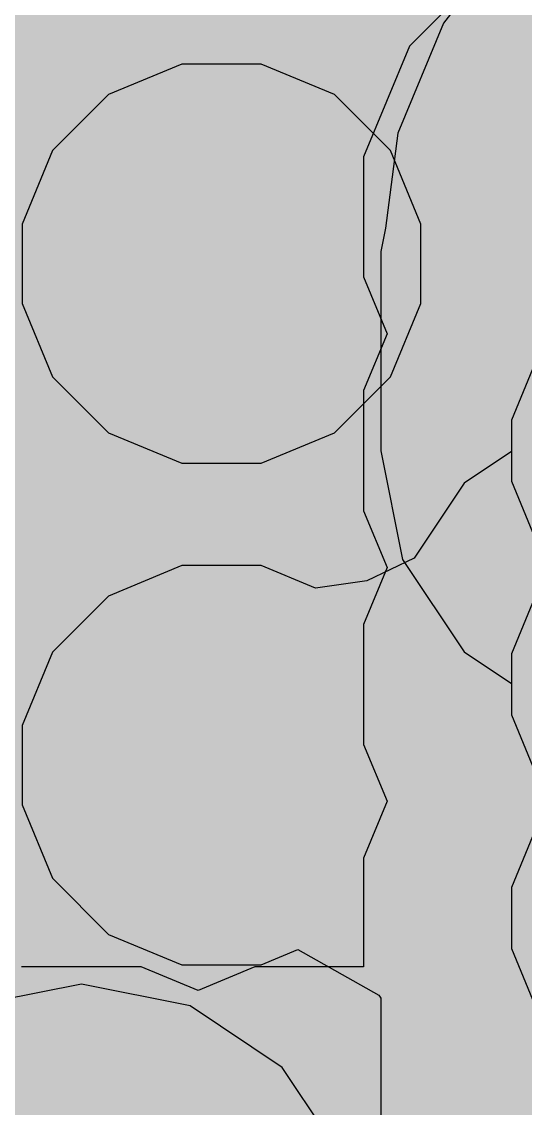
# Model space of a CAD drawing. Header units: inches. Extents: x -2 to 5376, y -4 to 5426.
# Drawn here: x 124.959 to 126.037, y 36.763 to 39.088 of the extents above; entities that cross this region are included whole.
import ezdxf

# ---------------------------------------------------------------- set-up
doc = ezdxf.new("R2010")
doc.units = ezdxf.units.IN
for name, color, linetype in [('Bottom Layer', 5, 'Continuous'), ('Drill Drawing', 1, 'Continuous'), ('Layer 1', 16, 'Continuous'), ('Layer 2', 76, 'Continuous'), ('Top Layer', 1, 'Continuous'), ('Top Solder', 216, 'Continuous'), ('Via Holes', 16, 'Continuous')]:
    doc.layers.add(name, color=color, linetype=linetype)

# ---------------------------------------------------------------- blocks, each defined once
blk = doc.blocks.new('AQFN_73_EP_7_7__144')
at = {"layer": 'Top Layer'}
blk.add_hatch(color=1, dxfattribs=at).paths.add_polyline_path([(-2.425, 2.425), (2.425, 2.425), (2.425, -2.425), (-2.425, -2.425)])
at = {"layer": 'Top Solder'}
blk.add_hatch(color=216, dxfattribs=at).paths.add_polyline_path([(-2.5266, 2.5266), (2.5266, 2.5266), (2.5266, -2.5266), (-2.5266, -2.5266)])

msp = doc.modelspace()

# ---------------------------------------------------------------- hatches: boundary and pattern name
at = {"layer": 'Bottom Layer'}
h = msp.add_hatch(color=5, dxfattribs=at)
edge = h.paths.add_edge_path()
edge.add_arc((125.3866, 38.5704), 0.3, 0, 360)
h = msp.add_hatch(color=5, dxfattribs=at)
edge = h.paths.add_edge_path()
edge.add_arc((125.3866, 37.4974), 0.3, 0, 360)
at = {"layer": 'Layer 1'}
h = msp.add_hatch(color=16, dxfattribs=at)
edge = h.paths.add_edge_path()
edge.add_arc((125.3866, 38.5704), 0.3, 0, 360)
h = msp.add_hatch(color=16, dxfattribs=at)
edge = h.paths.add_edge_path()
edge.add_arc((125.3866, 37.4974), 0.3, 0, 360)
at = {"layer": 'Layer 2'}
h = msp.add_hatch(color=76, dxfattribs=at)
edge = h.paths.add_edge_path()
edge.add_arc((125.3866, 38.5704), 0.3, 0, 360)
h = msp.add_hatch(color=76, dxfattribs=at)
edge = h.paths.add_edge_path()
edge.add_arc((125.3866, 37.4974), 0.3, 0, 360)
at = {"layer": 'Top Layer'}
h = msp.add_hatch(color=1, dxfattribs=at)
edge = h.paths.add_edge_path()
edge.add_arc((125.3866, 38.5704), 0.3, 0, 360)
h = msp.add_hatch(color=1, dxfattribs=at)
edge = h.paths.add_edge_path()
edge.add_arc((125.3866, 37.4974), 0.3, 0, 360)
at = {"layer": 'Via Holes'}
h = msp.add_hatch(color=7, dxfattribs=at)
edge = h.paths.add_edge_path()
edge.add_arc((125.3866, 38.5704), 0.15, 0, 360)
h = msp.add_hatch(color=7, dxfattribs=at)
edge = h.paths.add_edge_path()
edge.add_arc((125.3866, 37.4974), 0.15, 0, 360)

# ---------------------------------------------------------------- linework, layer by layer
at = {"layer": 'Bottom Layer'}
for p, q in [((126.0577, 38.3568), (126.0076, 38.2358)), ((126.0076, 38.2358), (126.0076, 38.105)), ((126.0076, 38.105), (126.0577, 37.984)), ((126.0577, 37.8568), (126.0076, 37.7358)), ((126.0076, 37.7358), (126.0076, 37.605)), ((126.0076, 37.605), (126.0577, 37.484)), ((126.0577, 37.3568), (126.0076, 37.2358)), ((126.0076, 37.2358), (126.0076, 37.105)), ((126.0076, 37.105), (126.0577, 36.984)), ((125.0866, 37.029), (124.8537, 36.9827)), ((125.3195, 36.9827), (125.0866, 37.029)), ((125.5169, 36.8507), (125.3195, 36.9827)), ((125.6489, 36.6533), (125.5169, 36.8507))]:
    msp.add_line(p, q, dxfattribs=at)
at = {"layer": 'Drill Drawing'}
for points in [[(125.1326, 38.8244, 0.0508, 0.0508, 0), (125.3866, 38.6974, 0.0508, 0.0508, 0)], [(125.1326, 38.8244, 0.0508, 0.0508, 0), (125.2596, 38.5704, 0.0508, 0.0508, 0)], [(125.3866, 38.6974, 0.0508, 0.0508, 0), (125.6406, 38.8244, 0.0508, 0.0508, 0)], [(125.5136, 38.5704, 0.0508, 0.0508, 0), (125.6406, 38.8244, 0.0508, 0.0508, 0)], [(125.2342, 38.7228, 0.0508, 0.0508, 0), (125.3866, 38.6466, 0.0508, 0.0508, 0)], [(125.2342, 38.7228, 0.0508, 0.0508, 0), (125.3104, 38.5704, 0.0508, 0.0508, 0)], [(125.3866, 38.6466, 0.0508, 0.0508, 0), (125.539, 38.7228, 0.0508, 0.0508, 0)], [(125.4628, 38.5704, 0.0508, 0.0508, 0), (125.539, 38.7228, 0.0508, 0.0508, 0)], [(125.1326, 38.3164, 0.0508, 0.0508, 0), (125.2596, 38.5704, 0.0508, 0.0508, 0)], [(125.2342, 38.418, 0.0508, 0.0508, 0), (125.3104, 38.5704, 0.0508, 0.0508, 0)], [(125.4628, 38.5704, 0.0508, 0.0508, 0), (125.539, 38.418, 0.0508, 0.0508, 0)], [(125.5136, 38.5704, 0.0508, 0.0508, 0), (125.6406, 38.3164, 0.0508, 0.0508, 0)], [(125.2342, 38.418, 0.0508, 0.0508, 0), (125.3866, 38.4942, 0.0508, 0.0508, 0)], [(125.3866, 38.4942, 0.0508, 0.0508, 0), (125.539, 38.418, 0.0508, 0.0508, 0)], [(125.1326, 38.3164, 0.0508, 0.0508, 0), (125.3866, 38.4434, 0.0508, 0.0508, 0)], [(125.3866, 38.4434, 0.0508, 0.0508, 0), (125.6406, 38.3164, 0.0508, 0.0508, 0)], [(125.1326, 37.7514, 0.0508, 0.0508, 0), (125.3866, 37.6244, 0.0508, 0.0508, 0)], [(125.1326, 37.7514, 0.0508, 0.0508, 0), (125.2596, 37.4974, 0.0508, 0.0508, 0)], [(125.3866, 37.6244, 0.0508, 0.0508, 0), (125.6406, 37.7514, 0.0508, 0.0508, 0)], [(125.5136, 37.4974, 0.0508, 0.0508, 0), (125.6406, 37.7514, 0.0508, 0.0508, 0)], [(125.2342, 37.6498, 0.0508, 0.0508, 0), (125.3866, 37.5736, 0.0508, 0.0508, 0)], [(125.2342, 37.6498, 0.0508, 0.0508, 0), (125.3104, 37.4974, 0.0508, 0.0508, 0)], [(125.3866, 37.5736, 0.0508, 0.0508, 0), (125.539, 37.6498, 0.0508, 0.0508, 0)], [(125.4628, 37.4974, 0.0508, 0.0508, 0), (125.539, 37.6498, 0.0508, 0.0508, 0)], [(125.1326, 37.2434, 0.0508, 0.0508, 0), (125.2596, 37.4974, 0.0508, 0.0508, 0)], [(125.2342, 37.345, 0.0508, 0.0508, 0), (125.3104, 37.4974, 0.0508, 0.0508, 0)], [(125.4628, 37.4974, 0.0508, 0.0508, 0), (125.539, 37.345, 0.0508, 0.0508, 0)], [(125.5136, 37.4974, 0.0508, 0.0508, 0), (125.6406, 37.2434, 0.0508, 0.0508, 0)], [(125.2342, 37.345, 0.0508, 0.0508, 0), (125.3866, 37.4212, 0.0508, 0.0508, 0)], [(125.3866, 37.4212, 0.0508, 0.0508, 0), (125.539, 37.345, 0.0508, 0.0508, 0)], [(125.1326, 37.2434, 0.0508, 0.0508, 0), (125.3866, 37.3704, 0.0508, 0.0508, 0)], [(125.3866, 37.3704, 0.0508, 0.0508, 0), (125.6406, 37.2434, 0.0508, 0.0508, 0)]]:
    msp.add_lwpolyline(points, format="xyseb", dxfattribs=at)
for points in [[(125.1199, 38.8244, 0.0254, 0.0254, 1), (125.1453, 38.8244, 0.0254, 0.0254, 1)], [(125.1199, 38.8244, 0.0254, 0.0254, 1), (125.1453, 38.8244, 0.0254, 0.0254, 1)], [(125.6279, 38.8244, 0.0254, 0.0254, 1), (125.6533, 38.8244, 0.0254, 0.0254, 1)], [(125.6279, 38.8244, 0.0254, 0.0254, 1), (125.6533, 38.8244, 0.0254, 0.0254, 1)], [(125.2215, 38.7228, 0.0254, 0.0254, 1), (125.2469, 38.7228, 0.0254, 0.0254, 1)], [(125.2215, 38.7228, 0.0254, 0.0254, 1), (125.2469, 38.7228, 0.0254, 0.0254, 1)], [(125.5263, 38.7228, 0.0254, 0.0254, 1), (125.5517, 38.7228, 0.0254, 0.0254, 1)], [(125.5263, 38.7228, 0.0254, 0.0254, 1), (125.5517, 38.7228, 0.0254, 0.0254, 1)], [(125.3739, 38.6974, 0.0254, 0.0254, 1), (125.3993, 38.6974, 0.0254, 0.0254, 1)], [(125.3739, 38.6974, 0.0254, 0.0254, 1), (125.3993, 38.6974, 0.0254, 0.0254, 1)], [(125.3739, 38.6466, 0.0254, 0.0254, 1), (125.3993, 38.6466, 0.0254, 0.0254, 1)], [(125.3739, 38.6466, 0.0254, 0.0254, 1), (125.3993, 38.6466, 0.0254, 0.0254, 1)], [(125.2469, 38.5704, 0.0254, 0.0254, 1), (125.2723, 38.5704, 0.0254, 0.0254, 1)], [(125.2469, 38.5704, 0.0254, 0.0254, 1), (125.2723, 38.5704, 0.0254, 0.0254, 1)], [(125.2977, 38.5704, 0.0254, 0.0254, 1), (125.3231, 38.5704, 0.0254, 0.0254, 1)], [(125.2977, 38.5704, 0.0254, 0.0254, 1), (125.3231, 38.5704, 0.0254, 0.0254, 1)], [(125.4501, 38.5704, 0.0254, 0.0254, 1), (125.4755, 38.5704, 0.0254, 0.0254, 1)], [(125.4501, 38.5704, 0.0254, 0.0254, 1), (125.4755, 38.5704, 0.0254, 0.0254, 1)], [(125.5009, 38.5704, 0.0254, 0.0254, 1), (125.5263, 38.5704, 0.0254, 0.0254, 1)], [(125.5009, 38.5704, 0.0254, 0.0254, 1), (125.5263, 38.5704, 0.0254, 0.0254, 1)], [(125.3739, 38.4942, 0.0254, 0.0254, 1), (125.3993, 38.4942, 0.0254, 0.0254, 1)], [(125.3739, 38.4942, 0.0254, 0.0254, 1), (125.3993, 38.4942, 0.0254, 0.0254, 1)], [(125.3739, 38.4434, 0.0254, 0.0254, 1), (125.3993, 38.4434, 0.0254, 0.0254, 1)], [(125.3739, 38.4434, 0.0254, 0.0254, 1), (125.3993, 38.4434, 0.0254, 0.0254, 1)], [(125.2215, 38.418, 0.0254, 0.0254, 1), (125.2469, 38.418, 0.0254, 0.0254, 1)], [(125.2215, 38.418, 0.0254, 0.0254, 1), (125.2469, 38.418, 0.0254, 0.0254, 1)], [(125.5263, 38.418, 0.0254, 0.0254, 1), (125.5517, 38.418, 0.0254, 0.0254, 1)], [(125.5263, 38.418, 0.0254, 0.0254, 1), (125.5517, 38.418, 0.0254, 0.0254, 1)], [(125.1199, 38.3164, 0.0254, 0.0254, 1), (125.1453, 38.3164, 0.0254, 0.0254, 1)], [(125.1199, 38.3164, 0.0254, 0.0254, 1), (125.1453, 38.3164, 0.0254, 0.0254, 1)], [(125.6279, 38.3164, 0.0254, 0.0254, 1), (125.6533, 38.3164, 0.0254, 0.0254, 1)], [(125.6279, 38.3164, 0.0254, 0.0254, 1), (125.6533, 38.3164, 0.0254, 0.0254, 1)], [(125.1199, 37.7514, 0.0254, 0.0254, 1), (125.1453, 37.7514, 0.0254, 0.0254, 1)], [(125.1199, 37.7514, 0.0254, 0.0254, 1), (125.1453, 37.7514, 0.0254, 0.0254, 1)], [(125.6279, 37.7514, 0.0254, 0.0254, 1), (125.6533, 37.7514, 0.0254, 0.0254, 1)], [(125.6279, 37.7514, 0.0254, 0.0254, 1), (125.6533, 37.7514, 0.0254, 0.0254, 1)], [(125.2215, 37.6498, 0.0254, 0.0254, 1), (125.2469, 37.6498, 0.0254, 0.0254, 1)], [(125.2215, 37.6498, 0.0254, 0.0254, 1), (125.2469, 37.6498, 0.0254, 0.0254, 1)], [(125.5263, 37.6498, 0.0254, 0.0254, 1), (125.5517, 37.6498, 0.0254, 0.0254, 1)], [(125.5263, 37.6498, 0.0254, 0.0254, 1), (125.5517, 37.6498, 0.0254, 0.0254, 1)], [(125.3739, 37.6244, 0.0254, 0.0254, 1), (125.3993, 37.6244, 0.0254, 0.0254, 1)], [(125.3739, 37.6244, 0.0254, 0.0254, 1), (125.3993, 37.6244, 0.0254, 0.0254, 1)], [(125.3739, 37.5736, 0.0254, 0.0254, 1), (125.3993, 37.5736, 0.0254, 0.0254, 1)], [(125.3739, 37.5736, 0.0254, 0.0254, 1), (125.3993, 37.5736, 0.0254, 0.0254, 1)], [(125.2469, 37.4974, 0.0254, 0.0254, 1), (125.2723, 37.4974, 0.0254, 0.0254, 1)], [(125.2469, 37.4974, 0.0254, 0.0254, 1), (125.2723, 37.4974, 0.0254, 0.0254, 1)], [(125.2977, 37.4974, 0.0254, 0.0254, 1), (125.3231, 37.4974, 0.0254, 0.0254, 1)], [(125.2977, 37.4974, 0.0254, 0.0254, 1), (125.3231, 37.4974, 0.0254, 0.0254, 1)], [(125.4501, 37.4974, 0.0254, 0.0254, 1), (125.4755, 37.4974, 0.0254, 0.0254, 1)], [(125.4501, 37.4974, 0.0254, 0.0254, 1), (125.4755, 37.4974, 0.0254, 0.0254, 1)], [(125.5009, 37.4974, 0.0254, 0.0254, 1), (125.5263, 37.4974, 0.0254, 0.0254, 1)], [(125.5009, 37.4974, 0.0254, 0.0254, 1), (125.5263, 37.4974, 0.0254, 0.0254, 1)], [(125.3739, 37.4212, 0.0254, 0.0254, 1), (125.3993, 37.4212, 0.0254, 0.0254, 1)], [(125.3739, 37.4212, 0.0254, 0.0254, 1), (125.3993, 37.4212, 0.0254, 0.0254, 1)], [(125.3739, 37.3704, 0.0254, 0.0254, 1), (125.3993, 37.3704, 0.0254, 0.0254, 1)], [(125.3739, 37.3704, 0.0254, 0.0254, 1), (125.3993, 37.3704, 0.0254, 0.0254, 1)], [(125.2215, 37.345, 0.0254, 0.0254, 1), (125.2469, 37.345, 0.0254, 0.0254, 1)], [(125.2215, 37.345, 0.0254, 0.0254, 1), (125.2469, 37.345, 0.0254, 0.0254, 1)], [(125.5263, 37.345, 0.0254, 0.0254, 1), (125.5517, 37.345, 0.0254, 0.0254, 1)], [(125.5263, 37.345, 0.0254, 0.0254, 1), (125.5517, 37.345, 0.0254, 0.0254, 1)], [(125.1199, 37.2434, 0.0254, 0.0254, 1), (125.1453, 37.2434, 0.0254, 0.0254, 1)], [(125.1199, 37.2434, 0.0254, 0.0254, 1), (125.1453, 37.2434, 0.0254, 0.0254, 1)], [(125.6279, 37.2434, 0.0254, 0.0254, 1), (125.6533, 37.2434, 0.0254, 0.0254, 1)], [(125.6279, 37.2434, 0.0254, 0.0254, 1), (125.6533, 37.2434, 0.0254, 0.0254, 1)]]:
    msp.add_lwpolyline(points, format="xyseb", close=True, dxfattribs=at)
at = {"layer": 'Layer 1'}
for p, q in [((126.0173, 39.2871), (125.8621, 39.0849)), ((125.8621, 39.0849), (125.7646, 38.8495)), ((125.7646, 38.8495), (125.7379, 38.6465)), ((125.7379, 38.6465), (125.728, 38.5968)), ((125.728, 38.5968), (125.728, 38.1704)), ((125.728, 38.1704), (125.7743, 37.9375)), ((125.7743, 37.9375), (125.9063, 37.7401)), ((125.9063, 37.7401), (126.0076, 37.6723)), ((126.0076, 37.6723), (126.0076, 37.605)), ((126.0076, 37.605), (126.0577, 37.484)), ((126.0577, 37.3568), (126.0076, 37.2358)), ((126.0076, 37.2358), (126.0076, 37.105)), ((126.0076, 37.105), (126.0577, 36.984))]:
    msp.add_line(p, q, dxfattribs=at)
at = {"layer": 'Layer 2'}
for p, q in [((125.3017, 38.9974), (125.1447, 38.9324)), ((125.4715, 38.9974), (125.3017, 38.9974)), ((125.6285, 38.9324), (125.4715, 38.9974)), ((125.1447, 38.9324), (125.0246, 38.8123)), ((125.7486, 38.8123), (125.6285, 38.9324)), ((125.0246, 38.8123), (124.9596, 38.6553)), ((125.8136, 38.6553), (125.7486, 38.8123)), ((124.9596, 38.6553), (124.9596, 38.4855)), ((125.8136, 38.4855), (125.8136, 38.6553)), ((124.9596, 38.4855), (125.0246, 38.3285)), ((125.7486, 38.3285), (125.8136, 38.4855)), ((126.0577, 38.3568), (126.0076, 38.2358)), ((125.0246, 38.3285), (125.1447, 38.2084)), ((125.6285, 38.2084), (125.7486, 38.3285)), ((126.0076, 38.2358), (126.0076, 38.1685)), ((125.1447, 38.2084), (125.3017, 38.1434)), ((125.4715, 38.1434), (125.6285, 38.2084)), ((126.0076, 38.1685), (125.9063, 38.1007)), ((125.3017, 38.1434), (125.4715, 38.1434)), ((125.9063, 38.1007), (125.799, 37.9403)), ((125.799, 37.9403), (125.6977, 37.8922)), ((125.3017, 37.9244), (125.1447, 37.8594)), ((125.4715, 37.9244), (125.3017, 37.9244)), ((125.5877, 37.8763), (125.4715, 37.9244)), ((125.6977, 37.8922), (125.5877, 37.8763)), ((125.1447, 37.8594), (125.0246, 37.7393)), ((125.0246, 37.7393), (124.9596, 37.5823)), ((124.9596, 37.5823), (124.9596, 37.4125)), ((124.9596, 37.4125), (125.0246, 37.2555)), ((125.0246, 37.2555), (125.1447, 37.1354)), ((125.1447, 37.1354), (125.3017, 37.0704)), ((125.4715, 37.0704), (125.5502, 37.103)), ((125.5502, 37.103), (125.7233, 37.0053)), ((125.3017, 37.0704), (125.4715, 37.0704)), ((125.7233, 37.0053), (125.728, 36.9988)), ((125.728, 36.9988), (125.728, 34.9264))]:
    msp.add_line(p, q, dxfattribs=at)
at = {"layer": 'Top Layer'}
for p, q in [((125.971, 39.2176), (125.7894, 39.036)), ((125.7894, 39.036), (125.6911, 38.7988)), ((125.6911, 38.7988), (125.6911, 38.542)), ((125.6911, 38.542), (125.7415, 38.4204)), ((125.7415, 38.4204), (125.6911, 38.2988)), ((125.6911, 38.2988), (125.6911, 38.042)), ((125.6911, 38.042), (125.7415, 37.9204)), ((125.7415, 37.9204), (125.6911, 37.7988)), ((125.6911, 37.7988), (125.6911, 37.542)), ((125.6911, 37.542), (125.7415, 37.4204)), ((125.7415, 37.4204), (125.6911, 37.2988)), ((125.6911, 37.2988), (125.6911, 37.0659)), ((125.215, 37.0659), (124.9582, 37.0659)), ((125.3366, 37.0155), (125.215, 37.0659)), ((125.4582, 37.0659), (125.3366, 37.0155)), ((125.6911, 37.0659), (125.4582, 37.0659))]:
    msp.add_line(p, q, dxfattribs=at)

# ---------------------------------------------------------------- block references
msp.add_blockref('AQFN_73_EP_7_7__144', (123.5866, 39.1704))

doc.saveas('drawing.dxf')
